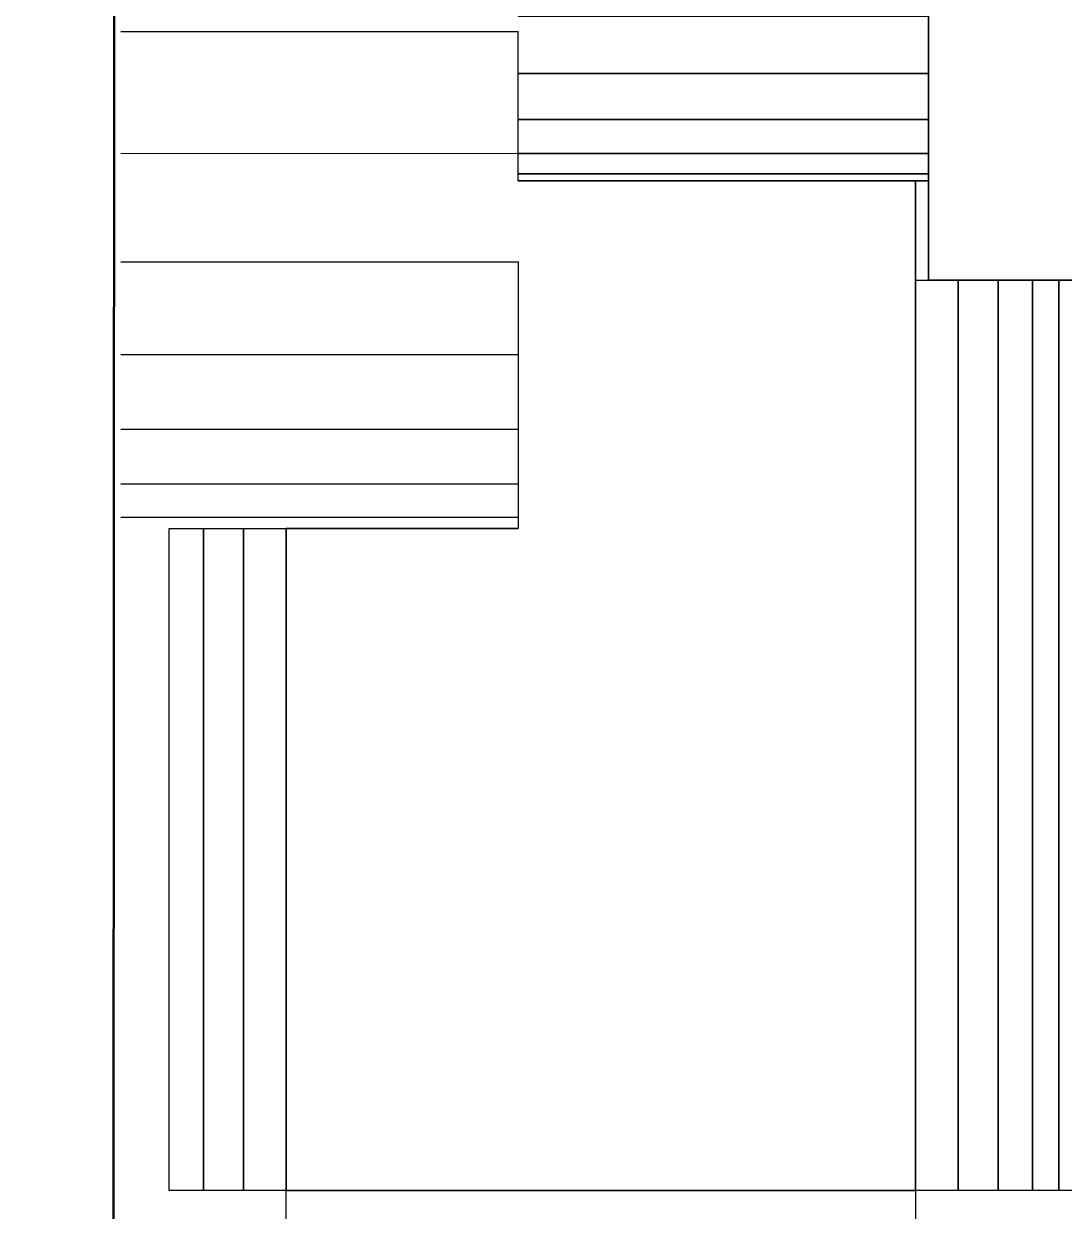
# Model space of a CAD drawing. Header units: centimetres. Extents: x -48696 to 156237, y -5617 to 29024.
# Drawn here: x 88740.683 to 88744.035, y 12460.92 to 12464.747 of the extents above; entities that cross this region are included whole.
import ezdxf

# ---------------------------------------------------------------- set-up
doc = ezdxf.new("R2010")
doc.units = ezdxf.units.CM
doc.layers.add('Parede Baixa', color=5, linetype='Continuous', lineweight=50)
doc.layers.add('Piso', color=55, linetype='Continuous')

msp = doc.modelspace()

# ---------------------------------------------------------------- hatches: boundary and pattern name
h = msp.add_hatch()
h.set_pattern_fill('GRASS2', color=74, scale=15, pattern_type=2)
h.set_pattern_definition([(360, (103476.319, -68023.644), (15, 15), [2.25, -0.45, 0.6, -0.45, 2.25, -9]), (360, (103475.569, -68023.194), (15, 15), [1.5, -1.125, 2.25, -1.125, 1.5, -7.5]), (360, (103480.819, -68017.194), (15, 15), [1.875, -0.75, 1.875, -10.5]), (360, (103473.319, -68014.194), (15, 15), [0.75, -1.5, 0.75, -12]), (90, (103474.819, -68014.194), (-15, 15), [1.35, -13.65]), (90, (103479.319, -68023.194), (-15, 15), [1.5, -13.5]), (90, (103483.069, -68017.194), (-15, 15), [1.5, -13.5]), (45, (103481.269, -68023.344), (8e-15, 15), [1.5, -19.7132034]), (135, (103477.369, -68023.344), (-15, 8e-15), [1.5, -19.7132034]), (63.434949, (103480.819, -68023.269), (8e-10, 15), [1.5, -32.0410197]), (75.9637565, (103480.069, -68023.1943), (5e-10, 15), [1.5, -60.3465844]), (75.9637565, (103483.819, -68017.1943), (5e-10, 15), [1.2, -60.6465844]), (75.9637565, (103475.119, -68014.1943), (5e-10, 15), [1.05, -60.7965844]), (104.0362435, (103478.569, -68023.1943), (-5e-10, 15), [1.5, -60.3465844]), (104.0362435, (103482.319, -68017.1943), (-5e-10, 15), [1.2, -60.6465844]), (104.0362435, (103474.519, -68014.1943), (-5e-10, 15), [1.05, -60.7965844]), (116.565051, (103477.819, -68023.269), (-6e-09, 15), [1.5, -32.041002])])
h.paths.add_polyline_path([(89280.43687, 12430.75483), (89280.43687, 12440.75483), (89246.00067, 12440.75483), (89246.00067, 12430.75483)], flags=17)
h.paths.add_polyline_path([(89279.1189, 12360.75483), (89279.1189, 12370.75483), (89246.00067, 12370.75483), (89246.00067, 12360.75483)], flags=17)
h.paths.add_polyline_path([(89278.97084, 12290.75483), (89278.97084, 12300.75483), (89246.00067, 12300.75483), (89246.00067, 12290.75483)], flags=17)
h.paths.add_polyline_path([(89278.9218, 12220.75483), (89278.9218, 12230.75483), (89246.00067, 12230.75483), (89246.00067, 12220.75483)], flags=17)
h.paths.add_polyline_path([(89279.15296, 12150.75483), (89279.15296, 12160.75483), (89246.00067, 12160.75483), (89246.00067, 12150.75483)], flags=17)
h.paths.add_polyline_path([(89281.80252, 12090.75483), (89281.80252, 12080.75483), (89245.38007, 12080.75483), (89245.38007, 12090.75483)], flags=17)
h.paths.add_polyline_path([(89456.0601, 12090.79165), (89456.0601, 12081.50706), (89505.72097, 12081.50706), (89505.72097, 12090.79165)], flags=17)
h.paths.add_polyline_path([(89458.88747, 12150.75483), (89458.88747, 12160.5922), (89505.33439, 12160.5922), (89505.33439, 12150.75483)], flags=17)
h.paths.add_polyline_path([(89459.52175, 12220.5922), (89459.52175, 12231.87084), (89505.17351, 12231.87084), (89505.17351, 12220.5922)], flags=17)
h.paths.add_polyline_path([(89459.57152, 12291.87084), (89459.57152, 12301.94935), (89505.22261, 12301.94935), (89505.22261, 12291.87084)], flags=17)
h.paths.add_polyline_path([(89459.58694, 12361.94935), (89459.58694, 12370.75483), (89505.62487, 12370.75483), (89505.62487, 12361.94935)], flags=17)
h.paths.add_polyline_path([(89459.25563, 12430.75483), (89459.25563, 12440.65191), (89506.97521, 12440.65191), (89506.97521, 12430.75483)], flags=17)
h.paths.add_polyline_path([(89683.62005, 12089.93947), (89683.62005, 12079.93947), (89752.86926, 12079.93947), (89752.86926, 12089.93947)], flags=17)
h.paths.add_polyline_path([(89685.27742, 12159.93947), (89685.27742, 12149.93947), (89752.98153, 12149.93947), (89752.98153, 12159.93947)], flags=17)
h.paths.add_polyline_path([(89685.77218, 12229.93947), (89685.77218, 12219.93947), (89753.0938, 12219.93947), (89753.0938, 12229.93947)], flags=17)
h.paths.add_polyline_path([(89685.82107, 12299.93947), (89685.82107, 12289.93947), (89754.22021, 12289.93947), (89754.22021, 12299.93947)], flags=17)
h.paths.add_polyline_path([(89685.77463, 12370.07481), (89685.77463, 12359.93947), (89753.31834, 12359.93947), (89753.31834, 12370.07481)], flags=17)
h.paths.add_polyline_path([(89719.78879, 12440.93928), (89719.78879, 12429.93928), (89685.23134, 12429.93928), (89685.23134, 12440.93928)], flags=17)
edge = h.paths.add_edge_path()
edge.add_line((88740.86032, 12270.26413), (88740.68262, 11965.59327))
edge.add_line((88740.68262, 11965.59327), (89126.82176, 11977.28268))
edge.add_line((89126.82176, 11977.28268), (89126.76163, 12269.72123))
edge.add_line((89126.76163, 12269.72123), (88740.85995, 12269.64188))
edge.add_line((89222.09058, 13304.11184), (89222.0375, 13121.57374))
edge.add_line((89222.0375, 13121.57374), (89312.09058, 13121.54755))
edge.add_line((89312.09058, 13121.54755), (89312.09058, 12874.88854))
edge.add_line((89312.09058, 12874.88854), (89447.16489, 12874.88854))
edge.add_line((89447.16489, 12874.88854), (89447.16489, 12510.75483))
edge.add_line((89447.16489, 12510.75483), (89246.00067, 12510.75483))
edge.add_line((89246.00067, 12510.75483), (89245.99484, 12500.75483))
edge.add_line((89245.99484, 12500.75483), (89312.66297, 12500.75483))
edge.add_line((89312.66297, 12500.75483), (89313.00072, 12503.05101))
edge.add_line((89313.00072, 12503.05101), (89317.96242, 12505.15301))
edge.add_line((89317.96242, 12505.15301), (89317.96242, 12500.75483))
edge.add_line((89317.96242, 12500.75483), (89333.17339, 12501.29726))
edge.add_line((89333.17339, 12501.29726), (89352.48617, 12504.07541))
edge.add_line((89352.48617, 12504.07541), (89365.7654, 12504.70692))
edge.add_line((89365.7654, 12504.70692), (89376.10764, 12504.38828))
edge.add_line((89376.10764, 12504.38828), (89386.96522, 12503.70443))
edge.add_line((89386.96522, 12503.70443), (89396.5511, 12503.10066))
edge.add_line((89396.5511, 12503.10066), (89410.17953, 12500.65191))
edge.add_line((89410.17953, 12500.65191), (89421.67866, 12500.65191))
edge.add_line((89421.67866, 12500.65191), (89422.22705, 12504.38096))
edge.add_line((89422.22705, 12504.38096), (89426.49576, 12503.14618))
edge.add_line((89426.49576, 12503.14618), (89427.27607, 12500.19941))
edge.add_line((89427.27607, 12500.19941), (89610.17953, 12500.65191))
edge.add_line((89610.17953, 12500.65191), (89610.00275, 12497.84508))
edge.add_line((89610.00275, 12497.84508), (89647.62231, 12492.5779))
edge.add_line((89647.62231, 12492.5779), (89648.46672, 12498.31992))
edge.add_line((89648.46672, 12498.31992), (89652.73543, 12497.08514))
edge.add_line((89652.73543, 12497.08514), (89654.29606, 12491.1916))
edge.add_line((89654.29606, 12491.1916), (89661.35997, 12488.332))
edge.add_line((89661.35997, 12488.332), (89661.35649, 12497.00348))
edge.add_line((89661.35649, 12497.00348), (89693.28374, 12497.01627))
edge.add_line((89693.28374, 12497.01627), (89310.49673, 13303.77824))
edge.add_line((89310.49673, 13303.77824), (89222.09058, 13304.0973))
edge.add_line((89245.86009, 12269.73464), (89226.82629, 12269.72124))
edge.add_line((89226.82629, 12269.72124), (89226.82629, 12011.32984))
edge.add_line((89226.82629, 12011.32984), (89753.76365, 12010.26812))
edge.add_line((89753.76365, 12010.26812), (89753.76365, 11996.26179))
edge.add_line((89753.76365, 11996.26179), (89927.48199, 12001.52069))
edge.add_line((89927.48199, 12001.52069), (89753.33442, 12369.96645))
edge.add_line((89753.33442, 12369.96645), (89752.77303, 12019.94105))
edge.add_line((89752.77303, 12019.94105), (89653.76365, 12019.94105))
edge.add_line((89653.76365, 12019.94105), (89653.76365, 12034.78196))
edge.add_line((89653.76365, 12034.78196), (89616.36953, 12027.06818))
edge.add_line((89616.36953, 12027.06818), (89594.57193, 12026.02632))
edge.add_line((89594.57193, 12026.02632), (89594.89605, 12020.19426))
edge.add_line((89594.89605, 12020.19426), (89394.89605, 12020.19426))
edge.add_line((89394.89605, 12020.19426), (89394.89605, 12034.00669))
edge.add_line((89394.89605, 12034.00669), (89368.33225, 12032.08736))
edge.add_line((89368.33225, 12032.08736), (89345.38007, 12033.69833))
edge.add_line((89345.38007, 12033.69833), (89345.38007, 12020.59445))
edge.add_line((89345.38007, 12020.59445), (89245.38007, 12020.75483))
edge.add_line((89245.38007, 12020.75483), (89245.20487, 12269.73418))

# ---------------------------------------------------------------- linework, layer by layer
at = {"layer": 'Parede Baixa'}
msp.add_line((88740.89787, 12334.64189), (88741.03787, 12574.6883), dxfattribs=at)
at = {"layer": 'Piso'}
for p, q in [((88743.59773, 12464.5868), (88743.59773, 12464.7716)), ((88743.59773, 12464.54532), (88743.59773, 12464.5868)), ((88743.59773, 12464.43812), (88743.59773, 12464.54532)), ((88743.59773, 12464.32923), (88743.59773, 12464.43812)), ((88743.59773, 12464.26281), (88743.59773, 12464.32923)), ((88743.59773, 12464.24048), (88743.59773, 12464.26281)), ((88743.55506, 12464.24048), (88742.27506, 12464.24048)), ((88743.59773, 12464.24048), (88743.55506, 12464.24048)), ((88743.59773, 12464.153), (88743.59773, 12464.24048)), ((88743.59773, 12464.0249), (88743.59773, 12464.153)), ((88743.59773, 12463.94675), (88743.59773, 12464.0249)), ((88743.59773, 12463.92048), (88743.59773, 12463.94675)), ((88743.55506, 12463.92048), (88748.3124, 12463.92048)), ((88743.6931, 12463.92048), (88743.59773, 12463.92048)), ((88743.82173, 12463.92048), (88743.6931, 12463.92048)), ((88743.93219, 12463.92048), (88743.82173, 12463.92048)), ((88744.01694, 12463.92048), (88743.93219, 12463.92048)), ((88744.07022, 12463.92048), (88744.01694, 12463.92048)), ((88742.27506, 12463.12048), (88741.5284, 12463.12048))]:
    msp.add_line(p, q, dxfattribs=at)
for points, invisible_edges in [([(88742.27506, 12465.14737), (88742.27506, 12465.14737), (88742.27506, 12464.72211), (88740.99506, 12465.14737)], 6), ([(88743.59773, 12464.79987), (88743.59773, 12464.79987), (88749.03773, 12464.54532), (88743.59773, 12464.7716)], 6), ([(88743.59773, 12464.7716), (88743.59773, 12464.7716), (88743.59773, 12464.5868), (88742.27506, 12464.7716)], 4), ([(88743.59773, 12464.7716), (88743.59773, 12464.7716), (88749.03773, 12464.54532), (88743.59773, 12464.5868)], 6), ([(88742.27506, 12464.72211), (88742.27506, 12464.72211), (88742.27506, 12464.32923), (88740.99506, 12464.72211)], 6), ([(88742.27506, 12464.5868), (88742.27506, 12464.5868), (88742.27506, 12464.72211), (88743.59773, 12464.5868)], 4), ([(88742.27506, 12464.43812), (88742.27506, 12464.43812), (88742.27506, 12464.5868), (88743.59773, 12464.43812)], 4), ([(88743.59773, 12464.5868), (88743.59773, 12464.5868), (88743.59773, 12464.43812), (88742.27506, 12464.5868)], 6), ([(88743.59773, 12464.54532), (88743.59773, 12464.54532), (88743.59773, 12464.43812), (88743.59773, 12464.5868)], 4), ([(88743.59773, 12464.54532), (88743.59773, 12464.54532), (88749.03773, 12464.32791), (88743.59773, 12464.43812)], 6), ([(88742.27506, 12464.32923), (88742.27506, 12464.32923), (88742.27506, 12464.43812), (88743.59773, 12464.32923)], 4), ([(88743.59773, 12464.43812), (88743.59773, 12464.43812), (88743.59773, 12464.32923), (88742.27506, 12464.43812)], 4), ([(88742.27506, 12464.32923), (88742.27506, 12464.32923), (88742.27506, 12463.97964), (88740.99506, 12464.32965)], 6), ([(88742.27506, 12464.26281), (88742.27506, 12464.26281), (88742.27506, 12464.32923), (88743.59773, 12464.26281)], 4), ([(88743.59773, 12464.32923), (88743.59773, 12464.32923), (88743.59773, 12464.26281), (88742.27506, 12464.32923)], 4), ([(88743.59773, 12464.32923), (88743.59773, 12464.32923), (88749.03773, 12464.153), (88743.59773, 12464.26281)], 6), ([(88742.27506, 12464.24048), (88742.27506, 12464.24048), (88742.27506, 12464.26281), (88743.55506, 12464.24048)], 4), ([(88743.59773, 12464.26281), (88743.59773, 12464.26281), (88743.55506, 12464.24048), (88742.27506, 12464.26281)], 6), ([(88743.59773, 12464.24048), (88743.59773, 12464.24048), (88743.55506, 12464.24048), (88743.59773, 12464.26281)], 4), ([(88743.59773, 12464.26281), (88743.59773, 12464.26281), (88749.03773, 12464.153), (88743.59773, 12464.24048)], 6), ([(88743.55506, 12464.24048), (88743.55506, 12464.24048), (88743.55506, 12460.98715), (88742.27506, 12464.24048)], 4), ([(88743.55506, 12460.98715), (88743.55506, 12460.98715), (88743.55506, 12464.24048), (88743.6931, 12460.98715)], 4), ([(88743.55506, 12464.24048), (88743.55506, 12464.24048), (88743.59773, 12464.24048), (88743.59773, 12463.92048)], 13), ([(88743.59773, 12463.94675), (88743.59773, 12463.94675), (88743.59773, 12463.92048), (88743.59773, 12464.24048)], 13), ([(88743.59773, 12464.0249), (88743.59773, 12464.0249), (88743.59773, 12463.94675), (88743.59773, 12464.24048)], 13), ([(88743.59773, 12464.153), (88743.59773, 12464.153), (88743.59773, 12464.0249), (88743.59773, 12464.24048)], 4), ([(88742.27506, 12463.97964), (88742.27506, 12463.97964), (88742.27506, 12463.6807), (88740.99506, 12463.97964)], 4), ([(88743.6931, 12463.92048), (88743.6931, 12463.92048), (88743.6931, 12460.98715), (88743.59773, 12463.92048)], 4), ([(88743.6931, 12460.98715), (88743.6931, 12460.98715), (88743.6931, 12463.92048), (88743.82173, 12460.98715)], 4), ([(88743.82173, 12463.92048), (88743.82173, 12463.92048), (88743.82173, 12460.98715), (88743.6931, 12463.92048)], 4), ([(88743.82173, 12460.98715), (88743.82173, 12460.98715), (88743.82173, 12463.92048), (88743.93219, 12460.98715)], 4), ([(88743.93219, 12463.92048), (88743.93219, 12463.92048), (88743.93219, 12460.98715), (88743.82173, 12463.92048)], 4), ([(88743.93219, 12460.98715), (88743.93219, 12460.98715), (88743.93219, 12463.92048), (88744.01694, 12460.98715)], 4), ([(88744.01694, 12463.92048), (88744.01694, 12463.92048), (88744.01694, 12460.98715), (88743.93219, 12463.92048)], 4), ([(88744.01694, 12460.98715), (88744.01694, 12460.98715), (88744.01694, 12463.92048), (88744.07022, 12460.98715)], 4), ([(88744.07022, 12463.92048), (88744.07022, 12463.92048), (88744.07022, 12460.98715), (88744.01694, 12463.92048)], 6), ([(88742.27506, 12463.6807), (88742.27506, 12463.6807), (88742.27506, 12463.4402), (88740.99506, 12463.6807)], 4), ([(88742.27506, 12463.4402), (88742.27506, 12463.4402), (88742.27506, 12463.26405), (88740.99506, 12463.4402)], 4), ([(88742.27506, 12463.26405), (88742.27506, 12463.26405), (88742.27506, 12463.1566), (88740.99506, 12463.26405)], 4), ([(88742.27506, 12463.1566), (88742.27506, 12463.1566), (88741.01324, 12463.12048), (88740.99506, 12463.1566)], 6), ([(88742.27506, 12463.12048), (88742.27506, 12463.12048), (88741.5284, 12463.12048), (88742.27506, 12463.1566)], 4), ([(88741.15127, 12460.98715), (88741.15127, 12460.98715), (88741.15127, 12463.12048), (88741.26173, 12460.98715)], 4), ([(88741.26173, 12463.12048), (88741.26173, 12463.12048), (88741.26173, 12460.98715), (88741.15127, 12463.12048)], 4), ([(88741.26173, 12460.98715), (88741.26173, 12460.98715), (88741.26173, 12463.12048), (88741.39036, 12460.98715)], 4), ([(88741.39036, 12463.12048), (88741.39036, 12463.12048), (88741.39036, 12460.98715), (88741.26173, 12463.12048)], 4), ([(88741.39036, 12460.98715), (88741.39036, 12460.98715), (88741.39036, 12463.12048), (88741.5284, 12460.98715)], 4), ([(88741.5284, 12463.12048), (88741.5284, 12463.12048), (88741.5284, 12460.98715), (88741.39036, 12463.12048)], 4), ([(88741.5284, 12460.98715), (88741.5284, 12460.98715), (88741.5284, 12463.12048), (88743.55506, 12460.98715)], 4), ([(88742.27506, 12463.12048), (88742.27506, 12463.12048), (88743.55506, 12460.98715), (88741.5284, 12463.12048)], 6), ([(88741.5284, 12460.84911), (88741.5284, 12460.84911), (88741.5284, 12460.98715), (88743.55506, 12460.84911)], 4), ([(88743.55506, 12460.98715), (88743.55506, 12460.98715), (88743.55506, 12460.84911), (88741.5284, 12460.98715)], 4)]:
    msp.add_3dface(points, dxfattribs=dict(at, invisible_edges=invisible_edges))

doc.saveas('drawing.dxf')
